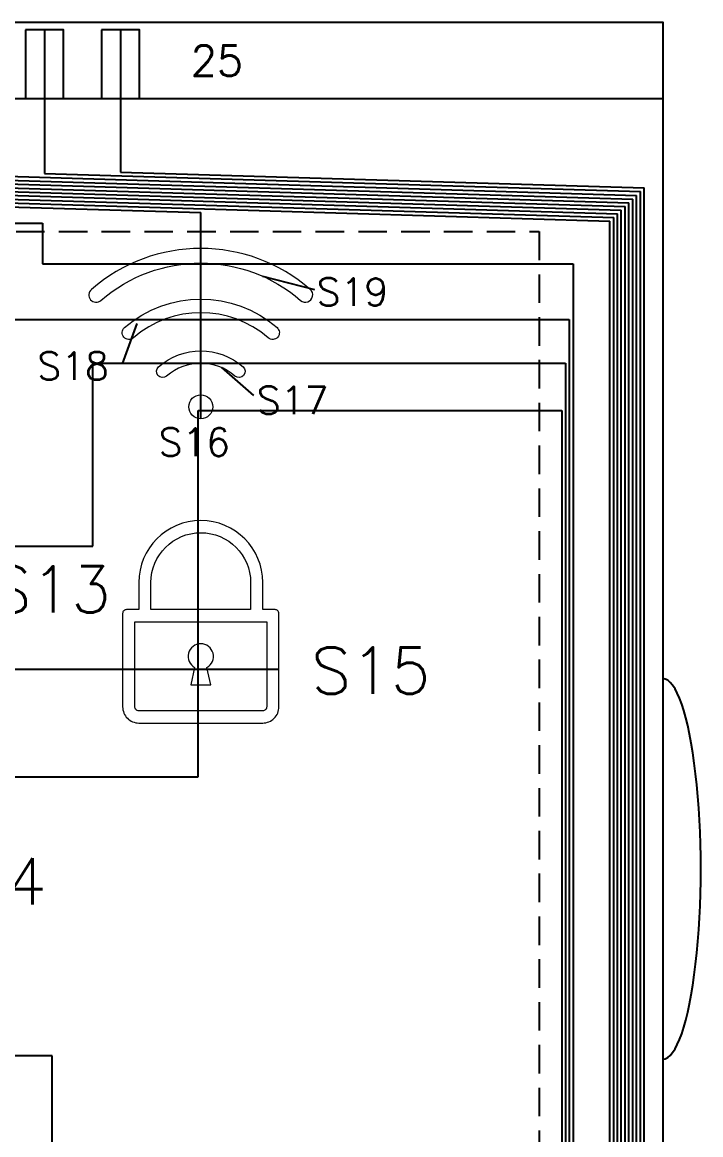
# Model space of a CAD drawing. Header units: millimetres. Extents: x 38 to 574, y 164 to 344.
# Drawn here: x 483.47 to 501.31, y 315.26 to 344.49 of the extents above; entities that cross this region are included whole.
import ezdxf
from ezdxf.enums import TextEntityAlignment as Align

# ---------------------------------------------------------------- set-up
doc = ezdxf.new("R2010")
doc.units = ezdxf.units.MM
doc.header["$LTSCALE"] = 3
doc.linetypes.add('HIDDEN', pattern=[0.375, 0.25, -0.125])
doc.layers.get('0').update_dxf_attribs({"linetype": 'CONTINUOUS'})
for name, color, linetype in [('C', 1, 'CONTINUOUS'), ('DIM', 3, 'CONTINUOUS'), ('DWG', 7, 'CONTINUOUS'), ('S', 3, 'CONTINUOUS')]:
    doc.layers.add(name, color=color, linetype=linetype)
doc.styles.add('ROMANS', font='romans.shx')

msp = doc.modelspace()

# ---------------------------------------------------------------- linework, layer by layer
msp.add_line((423.809, 342.492), (500.309, 342.492))
for points in [[(423.809, 299.992), (423.809, 344.492), (500.309, 344.492), (500.309, 299.992)], [(483.559, 344.292), (483.559, 342.492), (484.559, 342.492), (484.559, 344.292)], [(485.559, 344.292), (485.559, 342.492), (486.559, 342.492), (486.559, 344.292)]]:
    msp.add_lwpolyline(points, close=True)
msp.add_ellipse((500.309, 322.242), major_axis=(0, -5), ratio=0.2, start_param=0, end_param=3.141593)
at = {"layer": 'C', "color": 6}
for p, q in [((473.057, 339.211), (484.002, 339.211)), ((484.002, 339.211), (484.002, 338.143)), ((484.002, 338.143), (497.954, 338.143)), ((497.954, 338.143), (497.954, 305.704))]:
    msp.add_line(p, q, dxfattribs=at)
at = {"layer": 'C', "color": 4}
for p, q in [((477.045, 336.677), (497.854, 336.677)), ((497.854, 336.677), (497.854, 307.458))]:
    msp.add_line(p, q, dxfattribs=at)
at = {"layer": 'C'}
for p, q in [((485.325, 335.532), (497.754, 335.532)), ((485.325, 330.726), (485.325, 335.532)), ((497.754, 335.532), (497.754, 310.965)), ((478.891, 330.726), (485.325, 330.726))]:
    msp.add_line(p, q, dxfattribs=at)
at = {"layer": 'C', "color": 5}
for p, q in [((488.094, 334.29), (497.654, 334.29)), ((488.094, 324.663), (488.094, 334.29)), ((497.654, 334.29), (497.654, 312.672)), ((478.726, 324.663), (488.094, 324.663)), ((484.262, 317.332), (479.361, 317.332)), ((484.262, 313.435), (484.262, 317.332))]:
    msp.add_line(p, q, dxfattribs=at)
at = {"layer": 'DIM'}
for p, q in [((489.786, 337.823), (491.151, 337.468)), ((486.489, 336.572), (486.102, 335.514)), ((488.71, 335.421), (489.549, 334.685))]:
    msp.add_line(p, q, dxfattribs=at)
at = {"layer": 'DIM', "color": 4, "linetype": 'HIDDEN'}
msp.add_lwpolyline([(497.059, 305.492), (427.059, 305.492), (427.059, 338.992), (497.059, 338.992)], close=True, dxfattribs=at)
at = {"layer": 'DWG', "lineweight": 0}
for points in [[(491.043, 337.472, 0.37367), (485.29, 337.472, 1), (485.542, 337.182, -0.37367), (490.791, 337.182, 1)], [(489.936, 336.198, 0.37367), (486.396, 336.198, -1), (486.163, 336.467, -0.37367), (490.17, 336.467, -1)], [(489.065, 335.195, 0.37367), (487.267, 335.195, -1), (487.056, 335.438, -0.37367), (489.276, 335.438, -1)], [(490.22, 328.955, 0.414214), (490.119, 329.056), (489.798, 329.056), (489.798, 329.766, 1), (486.535, 329.766), (486.535, 329.056), (486.213, 329.056, 0.414214), (486.112, 328.955), (486.112, 326.502, 0.414214), (486.538, 326.076), (489.794, 326.076, 0.414214), (490.22, 326.502)], [(486.856, 329.056), (486.856, 329.766, -1), (489.477, 329.766), (489.477, 329.056)], [(489.899, 326.502, -0.414214), (489.794, 326.397), (486.538, 326.397, -0.414214), (486.433, 326.502), (486.433, 328.735), (489.899, 328.735)], [(488.328, 327.535, 3.847294), (488.004, 327.535), (487.903, 327.077), (488.429, 327.077)]]:
    msp.add_lwpolyline(points, format="xyb", close=True, dxfattribs=at)
msp.add_circle((488.166, 334.387), 0.315, dxfattribs=at)
at = {"layer": 'S'}
for p, q in [((484.059, 344.292), (484.059, 340.514)), ((486.059, 344.292), (486.059, 340.554)), ((474.059, 340.316), (499.221, 339.555)), ((476.059, 340.356), (499.321, 339.652)), ((478.059, 340.395), (499.421, 339.749)), ((480.059, 340.435), (499.521, 339.846)), ((482.059, 340.474), (499.621, 339.943)), ((484.059, 340.514), (499.721, 340.04)), ((486.059, 340.554), (499.821, 340.137)), ((466.059, 340.158), (488.166, 339.489)), ((468.059, 340.198), (498.921, 339.264)), ((470.059, 340.237), (499.021, 339.361)), ((472.059, 340.277), (499.121, 339.458)), ((499.721, 303.989), (499.721, 340.04)), ((499.821, 303.889), (499.821, 340.137)), ((499.421, 304.289), (499.421, 339.749)), ((499.521, 304.189), (499.521, 339.846)), ((499.621, 304.089), (499.621, 339.943)), ((488.166, 334.072), (488.166, 339.489)), ((499.121, 304.589), (499.121, 339.458)), ((499.221, 304.489), (499.221, 339.555)), ((499.321, 304.389), (499.321, 339.652)), ((498.921, 304.789), (498.921, 339.264)), ((499.021, 304.689), (499.021, 339.361)), ((490.22, 327.485), (482.238, 327.485))]:
    msp.add_line(p, q, dxfattribs=at)

# ---------------------------------------------------------------- texts
at = {"style": 'ROMANS'}
msp.add_text('25', height=0.804, dxfattribs=at).set_placement((488.59, 343.482), align=Align.MIDDLE)
at = {"layer": 'DIM', "style": 'ROMANS'}
for s, height, p in [('S19', 0.7315, (491.212, 337.039)), ('S18', 0.7315, (483.869, 335.094)), ('S17', 0.7315, (489.637, 334.192)), ('S16', 0.7315, (487.054, 333.093)), ('S13', 1.2192, (482.667, 328.976)), ('S15', 1.2192, (491.07, 326.845)), ('S14', 1.2192, (480.976, 321.306))]:
    msp.add_text(s, height=height, dxfattribs=at).set_placement(p)

doc.saveas('drawing.dxf')
